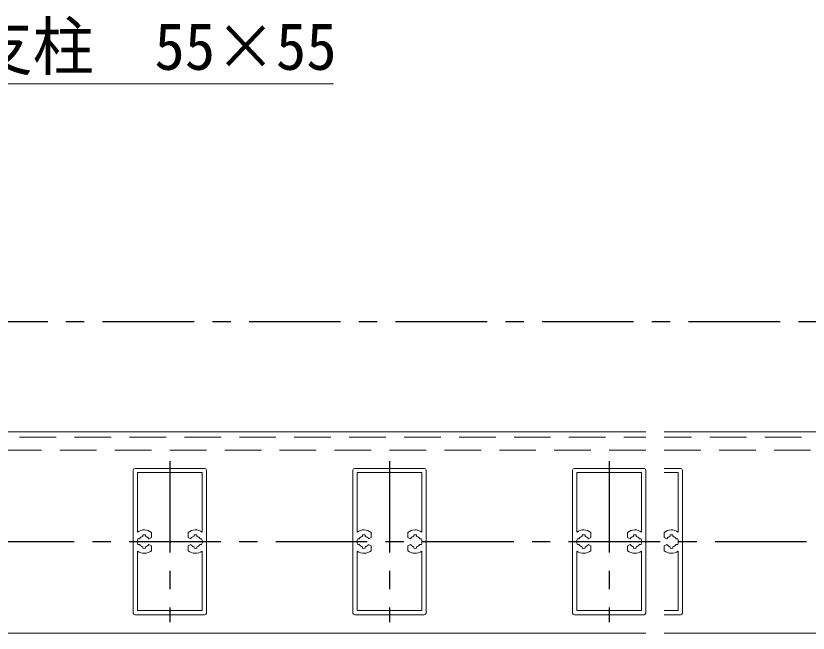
# Model space of a CAD drawing. Units: millimetres at full size, sheet at 1:5; details may follow other scales. Extents: x -1050 to 1050, y -742 to 742.
# Drawn here: x -74 to 142.3, y -336.8 to -168.2 of the extents above; entities that cross this region are included whole.
import ezdxf
from ezdxf.enums import TextEntityAlignment as Align

# ---------------------------------------------------------------- set-up
doc = ezdxf.new("R2010")
doc.units = ezdxf.units.MM
doc.header["$LTSCALE"] = 5
doc.linetypes.add('CHAIN1', pattern=[8, 5, -1, 1, -1])
doc.linetypes.add('DASHED2', pattern=[3, 2, -1])
doc.layers.add('0-0_通り芯', color=7, linetype='CHAIN1')
for name, color, linetype, lineweight in [('0-4_手摺部材', 92, 'Continuous', 20), ('0-5_手すり子', 12, 'Continuous', 20), ('0-9_文字', 3, 'Continuous', 20)]:
    doc.layers.add(name, color=color, linetype=linetype, lineweight=lineweight)
doc.styles.add('ＭＳ ゴシック', font='')
doc.styles.get('ＭＳ ゴシック').set_extended_font_data('MS Gothic')

msp = doc.modelspace()

# ---------------------------------------------------------------- linework, layer by layer
at = {"layer": '0-0_通り芯'}
for p, q in [((894.67, -251.793), (-189.98, -251.793)), ((-31.98, -289.793), (-31.98, -333.793)), ((28.02, -289.793), (28.02, -333.793)), ((88.02, -289.793), (88.02, -333.793)), ((-243.068, -311.793), (889.731, -311.793))]:
    msp.add_line(p, q, dxfattribs=at)
at = {"layer": '0-4_手摺部材', "linetype": 'DASHED2'}
for p, q in [((-237.98, -283.293), (98.02, -283.293)), ((395.52, -283.293), (103.02, -283.293)), ((98.02, -286.793), (-237.98, -286.793)), ((103.02, -286.793), (395.52, -286.793))]:
    msp.add_line(p, q, dxfattribs=at)
at = {"layer": '0-4_手摺部材'}
for p, q in [((98.02, -281.793), (-236.98, -281.793)), ((103.02, -281.793), (247.02, -281.793)), ((-236.98, -336.793), (98.02, -336.793)), ((247.02, -336.793), (103.02, -336.793))]:
    msp.add_line(p, q, dxfattribs=at)
at = {"layer": '0-5_手すり子'}
for p, q in [((-41.48, -291.793), (-31.98, -291.793)), ((-22.48, -291.793), (-31.98, -291.793)), ((18.52, -291.793), (28.02, -291.793)), ((37.52, -291.793), (28.02, -291.793)), ((78.52, -291.793), (88.02, -291.793)), ((97.52, -291.793), (88.02, -291.793)), ((107.52, -291.793), (103.02, -291.793)), ((-41.98, -311.793), (-41.98, -292.293)), ((-40.83, -292.943), (-31.98, -292.943)), ((-40.83, -309.182), (-40.83, -292.943)), ((-23.13, -292.943), (-31.98, -292.943)), ((-23.13, -309.182), (-23.13, -292.943)), ((-21.98, -311.793), (-21.98, -292.293)), ((18.02, -311.793), (18.02, -292.293)), ((19.17, -292.943), (28.02, -292.943)), ((19.17, -309.182), (19.17, -292.943)), ((36.87, -292.943), (28.02, -292.943)), ((36.87, -309.182), (36.87, -292.943)), ((38.02, -311.793), (38.02, -292.293)), ((78.02, -311.793), (78.02, -292.293)), ((79.17, -292.943), (88.02, -292.943)), ((79.17, -309.182), (79.17, -292.943)), ((96.87, -292.943), (88.02, -292.943)), ((96.87, -309.182), (96.87, -292.943)), ((98.02, -311.793), (98.02, -292.293)), ((106.87, -292.943), (103.02, -292.943)), ((106.87, -309.182), (106.87, -292.943)), ((108.02, -311.793), (108.02, -292.293)), ((-36.98, -310.638), (-36.98, -309.295)), ((-26.98, -310.638), (-26.98, -309.295)), ((23.02, -310.638), (23.02, -309.295)), ((33.02, -310.638), (33.02, -309.295)), ((83.02, -310.638), (83.02, -309.295)), ((93.02, -310.638), (93.02, -309.295)), ((103.02, -310.638), (103.02, -309.295)), ((-40.671, -311.043), (-40.279, -311.043)), ((-39.368, -310.344), (-39.368, -309.984)), ((-38.592, -310.344), (-38.592, -309.984)), ((-36.98, -310.638), (-37.681, -311.043)), ((-26.98, -310.638), (-26.279, -311.043)), ((-25.368, -310.344), (-25.368, -309.984)), ((-24.592, -310.344), (-24.592, -309.984)), ((-23.289, -311.043), (-23.681, -311.043)), ((19.329, -311.043), (19.721, -311.043)), ((20.632, -310.344), (20.632, -309.984)), ((21.408, -310.344), (21.408, -309.984)), ((23.02, -310.638), (22.319, -311.043)), ((33.02, -310.638), (33.721, -311.043)), ((34.632, -310.344), (34.632, -309.984)), ((35.408, -310.344), (35.408, -309.984)), ((36.711, -311.043), (36.319, -311.043)), ((79.329, -311.043), (79.721, -311.043)), ((80.632, -310.344), (80.632, -309.984)), ((81.408, -310.344), (81.408, -309.984)), ((83.02, -310.638), (82.319, -311.043)), ((93.02, -310.638), (93.721, -311.043)), ((94.632, -310.344), (94.632, -309.984)), ((95.408, -310.344), (95.408, -309.984)), ((96.711, -311.043), (96.319, -311.043)), ((103.02, -310.638), (103.721, -311.043)), ((104.632, -310.344), (104.632, -309.984)), ((105.408, -310.344), (105.408, -309.984)), ((106.711, -311.043), (106.319, -311.043)), ((-41.98, -311.793), (-41.98, -331.293)), ((-40.671, -312.543), (-40.279, -312.543)), ((-39.368, -313.242), (-39.368, -313.602)), ((-38.592, -313.242), (-38.592, -313.602)), ((-36.98, -312.948), (-37.681, -312.543)), ((-36.98, -312.948), (-36.98, -314.291)), ((-26.98, -312.948), (-26.279, -312.543)), ((-26.98, -312.948), (-26.98, -314.291)), ((-25.368, -313.242), (-25.368, -313.602)), ((-24.592, -313.242), (-24.592, -313.602)), ((-23.289, -312.543), (-23.681, -312.543)), ((-21.98, -311.793), (-21.98, -331.293)), ((18.02, -311.793), (18.02, -331.293)), ((19.329, -312.543), (19.721, -312.543)), ((20.632, -313.242), (20.632, -313.602)), ((21.408, -313.242), (21.408, -313.602)), ((23.02, -312.948), (22.319, -312.543)), ((23.02, -312.948), (23.02, -314.291)), ((33.02, -312.948), (33.721, -312.543)), ((33.02, -312.948), (33.02, -314.291)), ((34.632, -313.242), (34.632, -313.602)), ((35.408, -313.242), (35.408, -313.602)), ((36.711, -312.543), (36.319, -312.543)), ((38.02, -311.793), (38.02, -331.293)), ((78.02, -311.793), (78.02, -331.293)), ((79.329, -312.543), (79.721, -312.543)), ((80.632, -313.242), (80.632, -313.602)), ((81.408, -313.242), (81.408, -313.602)), ((83.02, -312.948), (82.319, -312.543)), ((83.02, -312.948), (83.02, -314.291)), ((93.02, -312.948), (93.721, -312.543)), ((93.02, -312.948), (93.02, -314.291)), ((94.632, -313.242), (94.632, -313.602)), ((95.408, -313.242), (95.408, -313.602)), ((96.711, -312.543), (96.319, -312.543)), ((98.02, -311.793), (98.02, -331.293)), ((103.02, -312.948), (103.721, -312.543)), ((103.02, -312.948), (103.02, -314.291)), ((104.632, -313.242), (104.632, -313.602)), ((105.408, -313.242), (105.408, -313.602)), ((106.711, -312.543), (106.319, -312.543)), ((108.02, -311.793), (108.02, -331.293)), ((-40.83, -314.404), (-40.83, -330.643)), ((-23.13, -314.404), (-23.13, -330.643)), ((19.17, -314.404), (19.17, -330.643)), ((36.87, -314.404), (36.87, -330.643)), ((79.17, -314.404), (79.17, -330.643)), ((96.87, -314.404), (96.87, -330.643)), ((106.87, -314.404), (106.87, -330.643)), ((-40.83, -330.643), (-31.98, -330.643)), ((-23.13, -330.643), (-31.98, -330.643)), ((19.17, -330.643), (28.02, -330.643)), ((36.87, -330.643), (28.02, -330.643)), ((79.17, -330.643), (88.02, -330.643)), ((96.87, -330.643), (88.02, -330.643)), ((106.87, -330.643), (103.02, -330.643)), ((-41.48, -331.793), (-31.98, -331.793)), ((-22.48, -331.793), (-31.98, -331.793)), ((18.52, -331.793), (28.02, -331.793)), ((37.52, -331.793), (28.02, -331.793)), ((78.52, -331.793), (88.02, -331.793)), ((97.52, -331.793), (88.02, -331.793)), ((107.52, -331.793), (103.02, -331.793))]:
    msp.add_line(p, q, dxfattribs=at)
for centre, radius, start, end in [((-41.48, -292.293), 0.5, 90, 180), ((-22.48, -292.293), 0.5, 0, 90), ((18.52, -292.293), 0.5, 90, 180), ((37.52, -292.293), 0.5, 0, 90), ((78.52, -292.293), 0.5, 90, 180), ((97.52, -292.293), 0.5, 0, 90), ((107.52, -292.293), 0.5, 0, 90), ((-38.98, -311.793), 3.2, 51.31781, 125.31877), ((-24.98, -311.793), 3.2, 54.68123, 128.68219), ((21.02, -311.793), 3.2, 51.31781, 125.31877), ((35.02, -311.793), 3.2, 54.68123, 128.68219), ((81.02, -311.793), 3.2, 51.31781, 125.31877), ((95.02, -311.793), 3.2, 54.68123, 128.68219), ((105.02, -311.793), 3.2, 54.68123, 128.68219), ((-38.98, -311.793), 1.85, 156.08345, 180), ((-38.98, -311.793), 1.5, 104.99993, 149.99998), ((-38.98, -311.793), 1.85, 77.88619, 102.1137), ((-38.98, -311.793), 1.5, 29.99998, 74.99992), ((-24.98, -311.793), 1.5, 105.00008, 150.00002), ((-24.98, -311.793), 1.85, 77.8863, 102.11381), ((-24.98, -311.793), 1.5, 30.00002, 75.00007), ((-24.98, -311.793), 1.85, 0, 23.91655), ((21.02, -311.793), 1.85, 156.08345, 180), ((21.02, -311.793), 1.5, 104.99993, 149.99998), ((21.02, -311.793), 1.85, 77.88619, 102.1137), ((21.02, -311.793), 1.5, 29.99998, 74.99992), ((35.02, -311.793), 1.5, 105.00008, 150.00002), ((35.02, -311.793), 1.85, 77.8863, 102.11381), ((35.02, -311.793), 1.5, 30.00002, 75.00007), ((35.02, -311.793), 1.85, 0, 23.91655), ((81.02, -311.793), 1.85, 156.08345, 180), ((81.02, -311.793), 1.5, 104.99993, 149.99998), ((81.02, -311.793), 1.85, 77.88619, 102.1137), ((81.02, -311.793), 1.5, 29.99998, 74.99992), ((95.02, -311.793), 1.5, 105.00008, 150.00002), ((95.02, -311.793), 1.85, 77.8863, 102.11381), ((95.02, -311.793), 1.5, 30.00002, 75.00007), ((95.02, -311.793), 1.85, 0, 23.91655), ((105.02, -311.793), 1.5, 105.00008, 150.00002), ((105.02, -311.793), 1.85, 77.8863, 102.11381), ((105.02, -311.793), 1.5, 30.00002, 75.00007), ((105.02, -311.793), 1.85, 0, 23.91655), ((-38.98, -311.793), 1.85, 180, 203.91655), ((-38.98, -311.793), 1.5, 210.00002, 255.00007), ((-38.98, -311.793), 1.85, 257.8863, 282.11381), ((-38.98, -311.793), 1.5, 285.00008, 330.00002), ((-24.98, -311.793), 1.5, 209.99998, 254.99992), ((-24.98, -311.793), 1.85, 257.88619, 282.1137), ((-24.98, -311.793), 1.5, 284.99993, 329.99998), ((-24.98, -311.793), 1.85, 336.08345, 360), ((21.02, -311.793), 1.85, 180, 203.91655), ((21.02, -311.793), 1.5, 210.00002, 255.00007), ((21.02, -311.793), 1.85, 257.8863, 282.11381), ((21.02, -311.793), 1.5, 285.00008, 330.00002), ((35.02, -311.793), 1.5, 209.99998, 254.99992), ((35.02, -311.793), 1.85, 257.88619, 282.1137), ((35.02, -311.793), 1.5, 284.99993, 329.99998), ((35.02, -311.793), 1.85, 336.08345, 360), ((81.02, -311.793), 1.85, 180, 203.91655), ((81.02, -311.793), 1.5, 210.00002, 255.00007), ((81.02, -311.793), 1.85, 257.8863, 282.11381), ((81.02, -311.793), 1.5, 285.00008, 330.00002), ((95.02, -311.793), 1.5, 209.99998, 254.99992), ((95.02, -311.793), 1.85, 257.88619, 282.1137), ((95.02, -311.793), 1.5, 284.99993, 329.99998), ((95.02, -311.793), 1.85, 336.08345, 360), ((105.02, -311.793), 1.5, 209.99998, 254.99992), ((105.02, -311.793), 1.85, 257.88619, 282.1137), ((105.02, -311.793), 1.5, 284.99993, 329.99998), ((105.02, -311.793), 1.85, 336.08345, 360), ((-38.98, -311.793), 3.2, 234.68123, 308.68219), ((-24.98, -311.793), 3.2, 231.31781, 305.31877), ((21.02, -311.793), 3.2, 234.68123, 308.68219), ((35.02, -311.793), 3.2, 231.31781, 305.31877), ((81.02, -311.793), 3.2, 234.68123, 308.68219), ((95.02, -311.793), 3.2, 231.31781, 305.31877), ((105.02, -311.793), 3.2, 231.31781, 305.31877), ((-41.48, -331.293), 0.5, 180, 270), ((-22.48, -331.293), 0.5, 270, 360), ((18.52, -331.293), 0.5, 180, 270), ((37.52, -331.293), 0.5, 270, 360), ((78.52, -331.293), 0.5, 180, 270), ((97.52, -331.293), 0.5, 270, 360), ((107.52, -331.293), 0.5, 270, 360)]:
    msp.add_arc(centre, radius, start, end, dxfattribs=at)
at = {"layer": '0-9_文字'}
msp.add_lwpolyline([(-124.674, -225.433), (-86.034, -186.793), (12.716, -186.793)], dxfattribs=at)

# ---------------------------------------------------------------- texts
at = {"layer": '0-9_文字', "style": 'ＭＳ ゴシック', "width": 0.95}
msp.add_text('支柱\u300055×55', height=12.83, dxfattribs=at).set_placement((-86.034, -186.793), align=Align.BOTTOM_LEFT)

doc.saveas('drawing.dxf')
